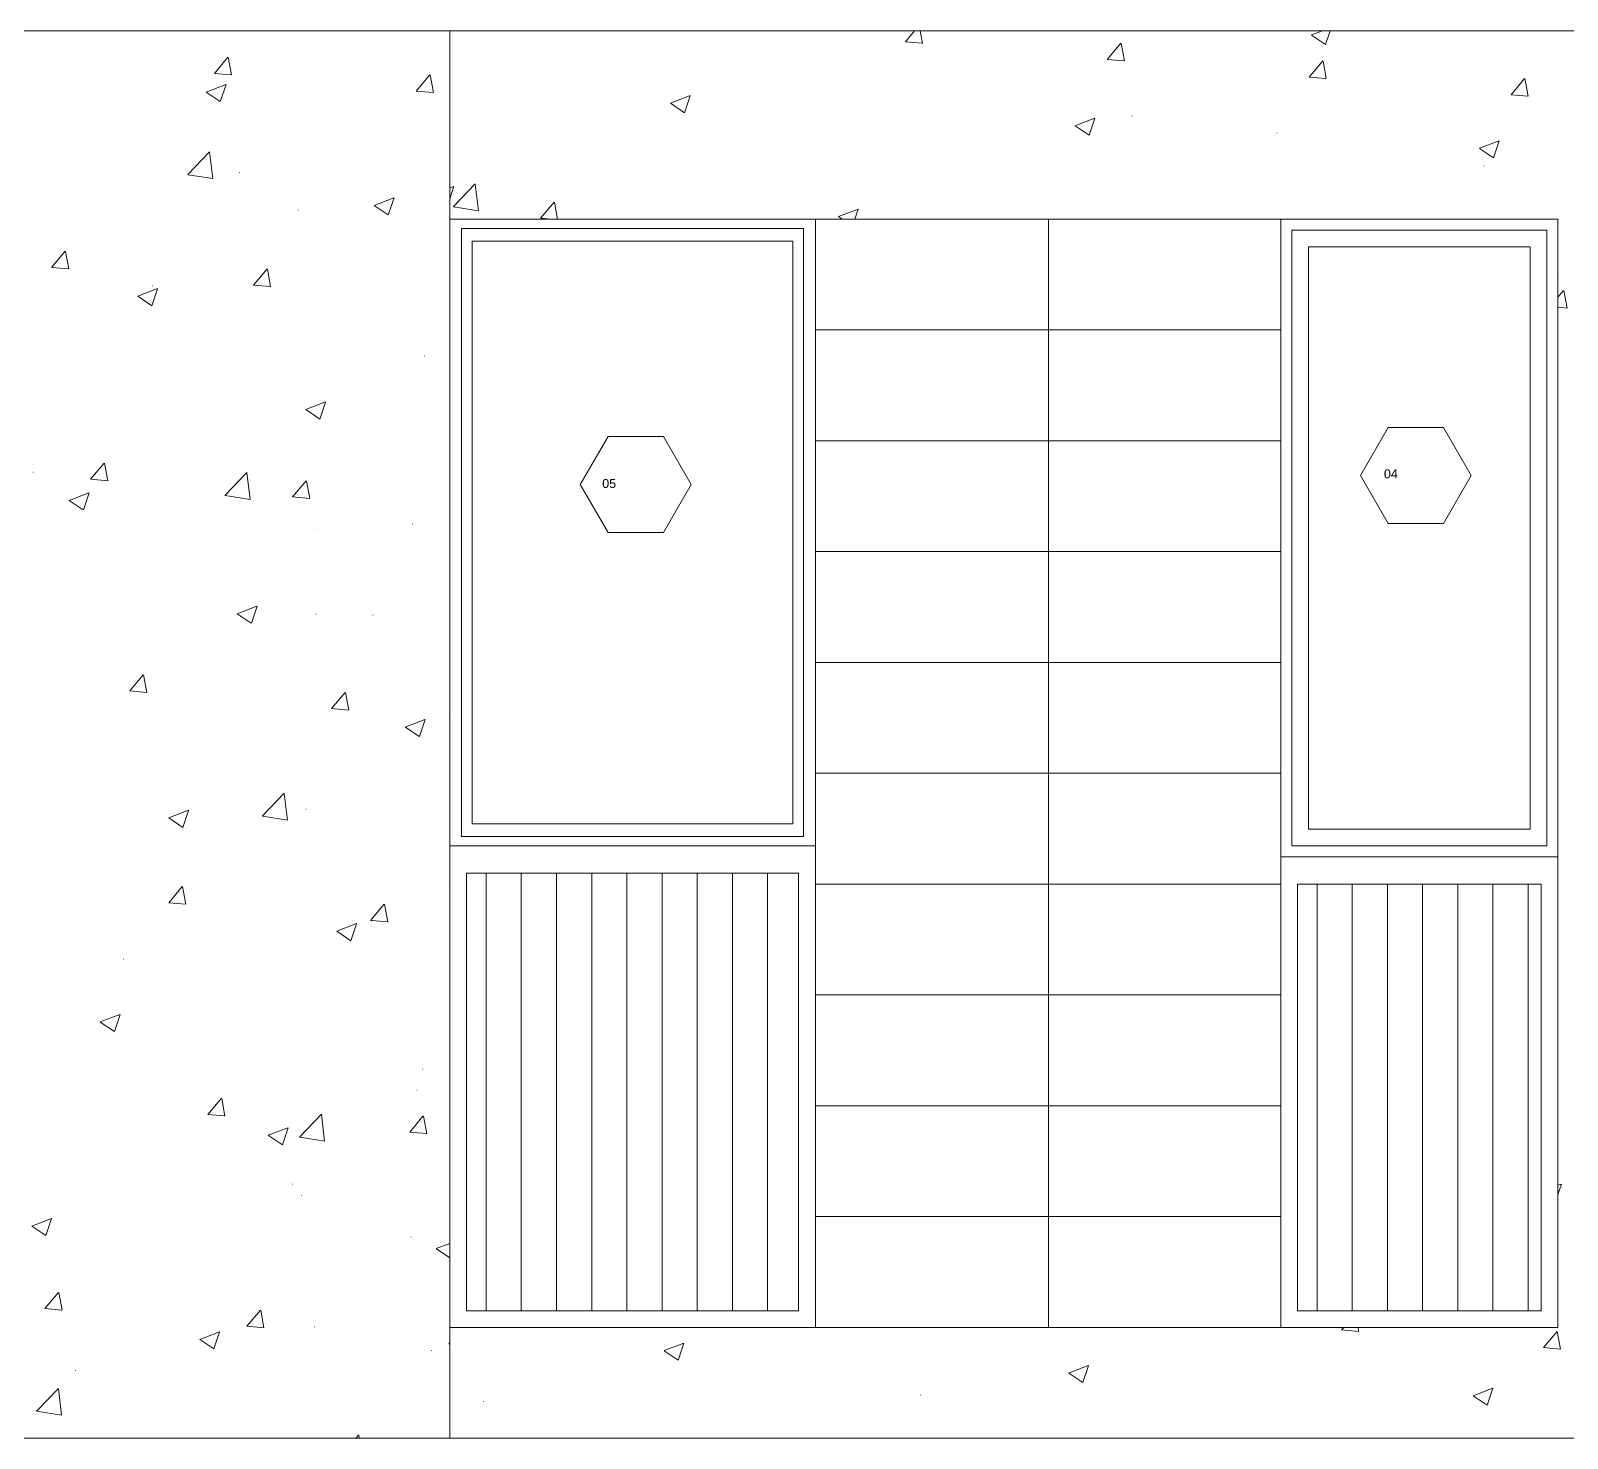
# Model space of a CAD drawing. Header units: centimetres. Extents: x -16179 to 12840, y -10704 to 3856.
# Drawn here: x 10316.7 to 10594, y -4075.6 to -3821.6 of the extents above; entities that cross this region are included whole.
import ezdxf

# ---------------------------------------------------------------- set-up
doc = ezdxf.new("R2010")
doc.units = ezdxf.units.CM
doc.header["$MEASUREMENT"] = 0
for name, color, linetype, lineweight in [('A-ELEV-MBE1_Num_Penna__7_Num_Penna__7_Num_Penna__7_Num_Penna__7_Num_Penna__7_Num_Penna__7_Num_Penna__7_Num_Penna__7_Num_Penna__7_Num_Penna__7', 7, 'Continuous', 18), ('A-ELEV-PATT_Num_Penna__8_Num_Penna__8_Num_Penna__8_Num_Penna__8_Num_Penna__8_Num_Penna__8_Num_Penna__8_Num_Penna__8_Num_Penna__8_Num_Penna__8', 8, 'Continuous', 18), ('AA - pareti sezionate_Num_Penna__7_Num_Penna__7_Num_Penna__7_Num_Penna__7_Num_Penna__7_Num_Penna__7_Num_Penna__7_Num_Penna__7_Num_Penna__7_Num_Penna__7', 7, 'Continuous', 18), ('AA - serramenti e porte_Num_Penna__4_Num_Penna__4_Num_Penna__4_Num_Penna__4_Num_Penna__4_Num_Penna__4_Num_Penna__4_Num_Penna__4_Num_Penna__4_Num_Penna__4', 4, 'Continuous', 18), ('AA pareti non sezionate_Num_Penna__2_Num_Penna__2_Num_Penna__2_Num_Penna__2_Num_Penna__2_Num_Penna__2_Num_Penna__2_Num_Penna__2_Num_Penna__2_Num_Penna__2', 2, 'Continuous', 18), ('linee sezioni frecce_Num_Penna__1_Num_Penna__255_Num_Penna__255_Num_Penna__255_Num_Penna__255_Num_Penna__255_Num_Penna__255_Num_Penna__255_Num_Penna__255_Num_Penna__255', 255, 'Continuous', 18), ('SIMBOLI FINESTRE_Num_Penna__3_Num_Penna__3_Num_Penna__3_Num_Penna__3_Num_Penna__3_Num_Penna__3_Num_Penna__3_Num_Penna__3_Num_Penna__3_Num_Penna__3', 3, 'Continuous', 18)]:
    doc.layers.add(name, color=color, linetype=linetype, lineweight=lineweight)
doc.styles.add('GENERATED_STYLE_1', font='Arial.ttf')

msp = doc.modelspace()

# ---------------------------------------------------------------- linework, layer by layer
at = {"layer": 'A-ELEV-MBE1_Num_Penna__7_Num_Penna__7_Num_Penna__7_Num_Penna__7_Num_Penna__7_Num_Penna__7_Num_Penna__7_Num_Penna__7_Num_Penna__7_Num_Penna__7', "color": 7, "linetype": 'Continuous', "lineweight": 18}
for p, q in [((10542.29, -3855.57), (10458.29, -3855.57)), ((10500.34, -4055.57), (10500.34, -3855.57)), ((10542.29, -3875.57), (10542.29, -3855.57)), ((10592.29, -4055.57), (10592.29, -3855.57)), ((10458.29, -3875.57), (10542.29, -3875.57)), ((10542.29, -3895.57), (10542.29, -3875.57)), ((10542.29, -3895.57), (10458.29, -3895.57)), ((10542.29, -3915.57), (10542.29, -3895.57)), ((10458.29, -3915.57), (10542.29, -3915.57)), ((10542.29, -3935.57), (10542.29, -3915.57)), ((10458.29, -3935.57), (10542.29, -3935.57)), ((10542.29, -3955.57), (10542.29, -3935.57)), ((10542.29, -3955.57), (10458.29, -3955.57)), ((10458.29, -3968.64), (10458.29, -4055.57)), ((10395.32, -4052.57), (10395.32, -3973.57)), ((10455.26, -3973.57), (10395.32, -3973.57)), ((10398.86, -4052.57), (10398.86, -3973.57)), ((10405.21, -4052.57), (10405.21, -3973.57)), ((10411.56, -4052.57), (10411.56, -3973.57)), ((10417.91, -4052.57), (10417.91, -3973.57)), ((10424.26, -4052.57), (10424.26, -3973.57)), ((10430.61, -4052.57), (10430.61, -3973.57)), ((10436.96, -4052.57), (10436.96, -3973.57)), ((10443.31, -4052.57), (10443.31, -3973.57)), ((10449.66, -4052.57), (10449.66, -3973.57)), ((10455.26, -3973.57), (10455.26, -4052.57)), ((10458.29, -3975.57), (10542.29, -3975.57)), ((10542.29, -3995.57), (10542.29, -3975.57)), ((10545.29, -4052.57), (10545.29, -3975.57)), ((10589.29, -3975.57), (10545.29, -3975.57)), ((10548.83, -4052.57), (10548.83, -3975.57)), ((10555.18, -4052.57), (10555.18, -3975.57)), ((10561.53, -4052.57), (10561.53, -3975.57)), ((10567.88, -4052.57), (10567.88, -3975.57)), ((10574.23, -4052.57), (10574.23, -3975.57)), ((10580.58, -4052.57), (10580.58, -3975.57)), ((10586.93, -4052.57), (10586.93, -3975.57)), ((10589.29, -3975.57), (10589.29, -4052.57)), ((10458.29, -3995.57), (10542.29, -3995.57)), ((10542.29, -4015.57), (10542.29, -3995.57)), ((10458.29, -4015.57), (10542.29, -4015.57)), ((10542.29, -4035.57), (10542.29, -4015.57)), ((10542.29, -4035.57), (10458.29, -4035.57)), ((10542.29, -4055.57), (10542.29, -4035.57)), ((10395.32, -4052.57), (10455.26, -4052.57)), ((10545.29, -4052.57), (10589.29, -4052.57)), ((10458.29, -4055.57), (10542.29, -4055.57))]:
    msp.add_line(p, q, dxfattribs=at)
at = {"layer": 'A-ELEV-PATT_Num_Penna__8_Num_Penna__8_Num_Penna__8_Num_Penna__8_Num_Penna__8_Num_Penna__8_Num_Penna__8_Num_Penna__8_Num_Penna__8_Num_Penna__8', "color": 8, "linetype": 'Continuous', "lineweight": 18}
for p, q in [((10391.32, -3822.34), (10391.33, -3822.34)), ((10474.06, -3821.61), (10474.06, -3821.61)), ((10474.52, -3823.56), (10476.19, -3821.57)), ((10474.53, -3823.57), (10477.57, -3823.83)), ((10477.61, -3823.85), (10477.19, -3821.57)), ((10502.06, -3822.78), (10502.07, -3822.78)), ((10510.96, -3826.75), (10513.41, -3823.83)), ((10514.05, -3827.03), (10513.46, -3823.85)), ((10545.48, -3822.59), (10545.48, -3822.59)), ((10547.83, -3822.34), (10549.83, -3821.57)), ((10547.84, -3822.36), (10550.36, -3824.06)), ((10550.37, -3824.06), (10551.2, -3821.57)), ((10325.58, -3825.66), (10325.58, -3825.66)), ((10328.6, -3826.13), (10328.6, -3826.13)), ((10349.82, -3829.27), (10352.27, -3826.35)), ((10352.92, -3829.55), (10352.33, -3826.36)), ((10371.29, -3826.78), (10371.3, -3826.78)), ((10444.43, -3826.69), (10444.43, -3826.69)), ((10475.68, -3826.59), (10475.68, -3826.59)), ((10503.64, -3826.73), (10503.64, -3826.73)), ((10510.97, -3826.76), (10514.01, -3827.02)), ((10522.88, -3824.2), (10522.88, -3824.2)), ((10349.83, -3829.27), (10352.87, -3829.54)), ((10386.26, -3832.46), (10388.71, -3829.54)), ((10389.36, -3832.74), (10388.77, -3829.55)), ((10490.92, -3828.41), (10490.92, -3828.41)), ((10515.85, -3827.67), (10515.86, -3827.67)), ((10547.4, -3829.94), (10549.85, -3827.02)), ((10550.48, -3830.22), (10549.9, -3827.04)), ((10579.57, -3829.05), (10579.57, -3829.05)), ((10345.63, -3830.03), (10345.64, -3830.03)), ((10348.34, -3832.64), (10351.89, -3831.27)), ((10350.89, -3834.36), (10351.92, -3831.29)), ((10386.27, -3832.46), (10389.31, -3832.73)), ((10406.95, -3832.39), (10406.95, -3832.39)), ((10414.8, -3831.78), (10414.81, -3831.78)), ((10450.02, -3829.84), (10450.02, -3829.84)), ((10547.41, -3829.94), (10550.44, -3830.21)), ((10583.84, -3833.13), (10586.28, -3830.21)), ((10586.92, -3833.41), (10586.33, -3830.22)), ((10319.55, -3833.61), (10319.56, -3833.61)), ((10348.35, -3832.66), (10350.88, -3834.36)), ((10423.93, -3833.42), (10423.94, -3833.42)), ((10432.14, -3834.66), (10435.69, -3833.29)), ((10432.15, -3834.67), (10434.68, -3836.38)), ((10434.07, -3833.53), (10434.07, -3833.53)), ((10434.68, -3836.38), (10435.71, -3833.31)), ((10439.6, -3835.16), (10439.6, -3835.16)), ((10458.84, -3832.63), (10458.84, -3832.63)), ((10461.18, -3834.68), (10461.19, -3834.68)), ((10486.23, -3832.76), (10486.23, -3832.76)), ((10553.18, -3832.86), (10553.19, -3832.86)), ((10583.84, -3833.13), (10586.88, -3833.4)), ((10376.25, -3837.26), (10376.26, -3837.26)), ((10397.55, -3837.23), (10397.55, -3837.23)), ((10426.88, -3836.84), (10426.88, -3836.84)), ((10456.6, -3837.84), (10456.61, -3837.84)), ((10488.3, -3835.83), (10488.31, -3835.83)), ((10505.14, -3838.73), (10508.7, -3837.36)), ((10507.69, -3840.44), (10508.72, -3837.37)), ((10515.42, -3836.97), (10515.43, -3836.97)), ((10527.53, -3836.12), (10527.53, -3836.12)), ((10573.55, -3835.8), (10573.56, -3835.8)), ((10357.01, -3839.79), (10357.02, -3839.79)), ((10501.44, -3839.69), (10501.45, -3839.69)), ((10505.15, -3838.74), (10507.68, -3840.44)), ((10541.59, -3840.01), (10541.6, -3840.01)), ((10542.54, -3838.12), (10542.54, -3838.12)), ((10554.31, -3838.34), (10554.32, -3838.34)), ((10564.88, -3840.37), (10564.89, -3840.37)), ((10569.66, -3839.26), (10569.66, -3839.26)), ((10344.3, -3841.47), (10344.3, -3841.47)), ((10345, -3847.53), (10348.95, -3843.41)), ((10349.52, -3848.25), (10348.95, -3843.42)), ((10394.8, -3841.06), (10394.8, -3841.06)), ((10426.98, -3842.93), (10426.98, -3842.93)), ((10475.06, -3843.5), (10475.06, -3843.5)), ((10578.15, -3842.79), (10581.71, -3841.43)), ((10578.16, -3842.81), (10580.69, -3844.51)), ((10580.69, -3844.51), (10581.72, -3841.44)), ((10327.19, -3846.01), (10327.2, -3846.01)), ((10370.68, -3843.69), (10370.68, -3843.69)), ((10385.75, -3846.27), (10385.76, -3846.27)), ((10509.51, -3844.24), (10509.52, -3844.24)), ((10535.25, -3845.45), (10535.26, -3845.45)), ((10578.95, -3845.97), (10578.96, -3845.97)), ((10345.01, -3847.55), (10349.52, -3848.25)), ((10345.02, -3846.94), (10345.02, -3846.94)), ((10354.31, -3847.16), (10354.32, -3847.16)), ((10381.43, -3848.3), (10381.44, -3848.3)), ((10397.35, -3848.02), (10397.36, -3848.02)), ((10449.4, -3846.75), (10449.4, -3846.75)), ((10477.55, -3848.44), (10477.56, -3848.44)), ((10490.27, -3846.77), (10490.28, -3846.77)), ((10318.93, -3850.52), (10318.94, -3850.52)), ((10356.13, -3851.35), (10356.13, -3851.35)), ((10378.66, -3853.09), (10382.22, -3851.73)), ((10381.21, -3854.81), (10382.24, -3851.74)), ((10392.29, -3849.95), (10393.01, -3849.68)), ((10392.29, -3851.88), (10393.03, -3849.69)), ((10392.94, -3853.36), (10396.89, -3849.23)), ((10397.46, -3854.07), (10396.9, -3849.25)), ((10423.32, -3850.33), (10423.32, -3850.33)), ((10505.63, -3850.54), (10505.63, -3850.54)), ((10552.57, -3849.77), (10552.57, -3849.77)), ((10592.27, -3851.62), (10592.28, -3851.62)), ((10337.91, -3852.83), (10337.91, -3852.83)), ((10365.02, -3853.98), (10365.03, -3853.98)), ((10378.68, -3853.11), (10381.2, -3854.81)), ((10392.95, -3853.37), (10397.46, -3854.07)), ((10396.93, -3854.14), (10396.94, -3854.14)), ((10408.7, -3855.4), (10411.15, -3852.48)), ((10411.76, -3855.57), (10411.2, -3852.5)), ((10445.47, -3852.67), (10445.48, -3852.67)), ((10462.46, -3855.11), (10466.02, -3853.75)), ((10465.42, -3855.57), (10466.03, -3853.76)), ((10526.91, -3853.03), (10526.91, -3853.03)), ((10326.5, -3856.44), (10326.51, -3856.44)), ((10362.89, -3857.3), (10362.89, -3857.3)), ((10392.14, -3855.12), (10392.15, -3855.12)), ((10408.71, -3855.4), (10410.64, -3855.57)), ((10426.23, -3855.2), (10426.24, -3855.2)), ((10462.47, -3855.12), (10463.14, -3855.57)), ((10343.65, -3859.83), (10343.65, -3859.83)), ((10320.43, -3864.29), (10322.88, -3861.37)), ((10323.53, -3864.57), (10322.94, -3861.39)), ((10330.93, -3861.5), (10330.94, -3861.5)), ((10368.3, -3862.51), (10368.31, -3862.51)), ((10370.06, -3860.6), (10370.06, -3860.6)), ((10320.45, -3864.3), (10323.48, -3864.56)), ((10344.4, -3863.85), (10344.4, -3863.85)), ((10356.87, -3867.48), (10359.32, -3864.56)), ((10359.97, -3867.76), (10359.38, -3864.58)), ((10592.41, -3865.59), (10592.41, -3865.59)), ((10318.32, -3867.43), (10318.32, -3867.43)), ((10335.98, -3869.48), (10339.53, -3868.11)), ((10338.53, -3871.2), (10339.56, -3868.13)), ((10338.67, -3867.59), (10338.68, -3867.59)), ((10356.88, -3867.49), (10359.92, -3867.75)), ((10592.29, -3869.66), (10593.33, -3868.42)), ((10593.97, -3871.62), (10593.38, -3868.44)), ((10335.99, -3869.49), (10338.52, -3871.2)), ((10317.09, -3871.83), (10317.09, -3871.83)), ((10344.21, -3872.98), (10344.21, -3872.98)), ((10381.61, -3873.11), (10381.61, -3873.11)), ((10592.29, -3871.47), (10593.93, -3871.61)), ((10371.32, -3874.12), (10371.33, -3874.12)), ((10349.52, -3877.33), (10349.53, -3877.33)), ((10369.44, -3877.51), (10369.45, -3877.51)), ((10317.57, -3881.54), (10317.57, -3881.54)), ((10330.28, -3879.87), (10330.29, -3879.87)), ((10343.78, -3880.76), (10343.79, -3880.76)), ((10387.7, -3880.28), (10387.71, -3880.28)), ((10317.7, -3884.34), (10317.7, -3884.34)), ((10358.08, -3885.37), (10358.08, -3885.37)), ((10328.45, -3890.46), (10328.45, -3890.46)), ((10366.3, -3889.93), (10369.86, -3888.57)), ((10366.32, -3889.95), (10368.84, -3891.65)), ((10368.85, -3891.65), (10369.88, -3888.58)), ((10368.24, -3893.15), (10368.25, -3893.15)), ((10380.96, -3891.47), (10380.97, -3891.47)), ((10368.82, -3894.42), (10368.83, -3894.42)), ((10334.31, -3898.94), (10334.32, -3898.94)), ((10336.16, -3897.37), (10336.17, -3897.37)), ((10343.16, -3897.68), (10343.17, -3897.68)), ((10316.92, -3899.9), (10316.93, -3899.9)), ((10317.08, -3901.25), (10317.09, -3901.25)), ((10327.48, -3902.5), (10329.93, -3899.58)), ((10330.58, -3902.78), (10329.99, -3899.6)), ((10351.73, -3905.42), (10355.69, -3901.3)), ((10356.25, -3906.14), (10355.69, -3901.31)), ((10361.43, -3900.08), (10361.44, -3900.08)), ((10388.55, -3901.23), (10388.55, -3901.23)), ((10327.49, -3902.51), (10330.53, -3902.77)), ((10363.92, -3905.69), (10366.37, -3902.77)), ((10367.02, -3905.97), (10366.43, -3902.79)), ((10317.91, -3904.61), (10317.91, -3904.61)), ((10323.62, -3906.32), (10327.17, -3904.95)), ((10323.63, -3906.33), (10326.16, -3908.04)), ((10326.17, -3908.04), (10327.2, -3904.97)), ((10345.02, -3905.76), (10345.03, -3905.76)), ((10351.74, -3905.44), (10356.26, -3906.14)), ((10363.93, -3905.7), (10366.97, -3905.96)), ((10372.14, -3906.91), (10372.15, -3906.91)), ((10386.84, -3908.97), (10386.84, -3908.97)), ((10367.6, -3911.51), (10367.6, -3911.51)), ((10368.21, -3911.33), (10368.21, -3911.33)), ((10385.6, -3910.6), (10385.61, -3910.6)), ((10342.55, -3914.59), (10342.55, -3914.59)), ((10354.88, -3913.18), (10354.88, -3913.18)), ((10322.8, -3917.4), (10322.8, -3917.4)), ((10355.98, -3915.68), (10355.98, -3915.68)), ((10326.35, -3920.77), (10326.36, -3920.77)), ((10324.21, -3924.76), (10324.21, -3924.76)), ((10351.32, -3925.9), (10351.33, -3925.9)), ((10353.94, -3926.77), (10357.5, -3925.4)), ((10356.49, -3928.49), (10357.52, -3925.42)), ((10353.95, -3926.79), (10356.48, -3928.49)), ((10367.59, -3928.25), (10367.59, -3928.25)), ((10368.15, -3926.83), (10368.16, -3926.83)), ((10373.47, -3929.01), (10373.48, -3929.01)), ((10378.44, -3927.05), (10378.45, -3927.05)), ((10338.53, -3931.92), (10338.53, -3931.92)), ((10341.93, -3931.5), (10341.93, -3931.5)), ((10354.23, -3931.54), (10354.24, -3931.54)), ((10341.52, -3933.22), (10341.52, -3933.22)), ((10334.53, -3940.71), (10336.98, -3937.8)), ((10337.63, -3941), (10337.04, -3937.81)), ((10334.54, -3940.72), (10337.58, -3940.99)), ((10370.97, -3943.9), (10373.42, -3940.98)), ((10374.06, -3944.18), (10373.48, -3941)), ((10366.97, -3945.16), (10366.97, -3945.16)), ((10370.98, -3943.91), (10374.02, -3944.17)), ((10384.26, -3947.22), (10387.82, -3945.86)), ((10386.81, -3948.94), (10387.84, -3945.87)), ((10387.55, -3944.61), (10387.56, -3944.61)), ((10392.19, -3944.82), (10392.2, -3944.82)), ((10341.31, -3948.41), (10341.32, -3948.41)), ((10384.28, -3947.24), (10386.8, -3948.94)), ((10340.87, -3951.58), (10340.87, -3951.58)), ((10357.93, -3949.7), (10357.93, -3949.7)), ((10360.11, -3949.05), (10360.11, -3949.05)), ((10328.15, -3953.25), (10328.16, -3953.25)), ((10341.43, -3951.86), (10341.44, -3951.86)), ((10368.55, -3953.01), (10368.56, -3953.01)), ((10328.3, -3954.78), (10328.31, -3954.78)), ((10325.03, -3957.54), (10325.03, -3957.54)), ((10352.14, -3958.69), (10352.15, -3958.69)), ((10358.47, -3963.32), (10362.42, -3959.19)), ((10362.99, -3964.03), (10362.42, -3959.21)), ((10379.26, -3959.83), (10379.27, -3959.83)), ((10341.58, -3963.61), (10345.14, -3962.24)), ((10344.13, -3965.33), (10345.16, -3962.26)), ((10366.35, -3962.07), (10366.36, -3962.07)), ((10340.69, -3965.32), (10340.7, -3965.32)), ((10341.59, -3963.62), (10344.12, -3965.33)), ((10358.48, -3963.33), (10362.99, -3964.04)), ((10378.83, -3964.86), (10378.83, -3964.86)), ((10391.54, -3963.18), (10391.55, -3963.18)), ((10346.74, -3969.08), (10346.75, -3969.08)), ((10327.5, -3971.62), (10327.51, -3971.62)), ((10341.58, -3978.93), (10344.03, -3976.01)), ((10344.68, -3979.21), (10344.09, -3976.02)), ((10385.45, -3974.92), (10385.46, -3974.92)), ((10392.12, -3975.17), (10392.12, -3975.17)), ((10331.33, -3977.68), (10331.33, -3977.68)), ((10341.59, -3978.93), (10344.63, -3979.2)), ((10358.44, -3978.83), (10358.45, -3978.83)), ((10365.73, -3978.98), (10365.74, -3978.98)), ((10378.29, -3981.79), (10380.47, -3979.19)), ((10381.11, -3982.39), (10380.53, -3979.21)), ((10340.08, -3982.23), (10340.08, -3982.23)), ((10355.83, -3980.01), (10355.83, -3980.01)), ((10378.02, -3982.11), (10378.29, -3981.79)), ((10378.03, -3982.12), (10378.29, -3982.14)), ((10378.29, -3982.14), (10381.06, -3982.39)), ((10385.56, -3979.98), (10385.57, -3979.98)), ((10365.46, -3984.89), (10365.47, -3984.89)), ((10371.9, -3984.06), (10375.46, -3982.69)), ((10371.92, -3984.08), (10374.44, -3985.78)), ((10374.45, -3985.78), (10375.48, -3982.71)), ((10378.18, -3983.22), (10378.19, -3983.22)), ((10326.2, -3985.09), (10326.21, -3985.09)), ((10333.38, -3989.12), (10333.39, -3989.12)), ((10368, -3991.16), (10368.01, -3991.16)), ((10391.5, -3992.08), (10391.51, -3992.08)), ((10365.12, -3995.89), (10365.12, -3995.89)), ((10338.38, -3996.25), (10338.38, -3996.25)), ((10329.22, -4000.44), (10332.78, -3999.08)), ((10329.23, -4000.46), (10331.76, -4002.16)), ((10331.77, -4002.16), (10332.8, -3999.1)), ((10339.46, -3999.14), (10339.46, -3999.14)), ((10384.06, -4000.72), (10384.06, -4000.72)), ((10321.43, -4003.64), (10321.44, -4003.64)), ((10364.82, -4003.26), (10364.82, -4003.26)), ((10348.55, -4004.79), (10348.56, -4004.79)), ((10352.1, -4004.93), (10352.1, -4004.93)), ((10375.67, -4005.93), (10375.67, -4005.93)), ((10320.02, -4009.15), (10320.02, -4009.15)), ((10387.4, -4008.94), (10387.41, -4008.94)), ((10390.88, -4008.99), (10390.89, -4008.99)), ((10332.14, -4010.47), (10332.15, -4010.47)), ((10359.26, -4011.61), (10359.27, -4011.61)), ((10348.63, -4017.14), (10351.08, -4014.22)), ((10351.72, -4017.42), (10351.14, -4014.23)), ((10357.78, -4014.02), (10357.78, -4014.02)), ((10364.5, -4012.8), (10364.5, -4012.8)), ((10386.38, -4012.76), (10386.39, -4012.76)), ((10338.84, -4016.05), (10338.84, -4016.05)), ((10348.64, -4017.14), (10351.68, -4017.41)), ((10365.2, -4021.21), (10369.16, -4017.09)), ((10369.72, -4021.93), (10369.16, -4017.1)), ((10385.07, -4020.32), (10387.52, -4017.41)), ((10388.16, -4020.61), (10387.57, -4017.42)), ((10328.15, -4019.11), (10328.16, -4019.11)), ((10359.54, -4020.9), (10363.1, -4019.53)), ((10359.56, -4020.91), (10362.08, -4022.62)), ((10362.09, -4022.62), (10363.12, -4019.55)), ((10370.69, -4020.76), (10370.7, -4020.76)), ((10385.08, -4020.33), (10388.11, -4020.6)), ((10351.45, -4023.29), (10351.46, -4023.29)), ((10365.21, -4021.23), (10369.73, -4021.93)), ((10338.74, -4024.97), (10338.74, -4024.97)), ((10390.27, -4025.9), (10390.27, -4025.9)), ((10338.45, -4030.61), (10338.45, -4030.61)), ((10363.88, -4029.71), (10363.89, -4029.71)), ((10365.56, -4031.76), (10365.57, -4031.76)), ((10592.29, -4029.92), (10592.91, -4029.69)), ((10592.29, -4031.59), (10592.93, -4029.7)), ((10338.22, -4032.96), (10338.23, -4032.96)), ((10316.86, -4037.28), (10320.42, -4035.92)), ((10316.87, -4037.3), (10319.4, -4039)), ((10319.41, -4039), (10320.44, -4035.93)), ((10389.41, -4036.57), (10389.42, -4036.57)), ((10385.3, -4039.25), (10385.31, -4039.25)), ((10389.86, -4041.35), (10392.29, -4040.42)), ((10357.33, -4040.8), (10357.33, -4040.8)), ((10389.65, -4042.81), (10389.65, -4042.81)), ((10389.88, -4041.37), (10392.29, -4042.99)), ((10325.37, -4045), (10325.38, -4045)), ((10338.09, -4043.33), (10338.09, -4043.33)), ((10355.68, -4044.34), (10355.68, -4044.34)), ((10363.26, -4046.62), (10363.27, -4046.62)), ((10319.24, -4052.16), (10321.69, -4049.24)), ((10322.34, -4052.44), (10321.75, -4049.26)), ((10326.05, -4049.42), (10326.06, -4049.42)), ((10337.6, -4049.87), (10337.61, -4049.87)), ((10319.25, -4052.17), (10322.29, -4052.43)), ((10355.68, -4055.35), (10358.13, -4052.43)), ((10358.77, -4055.63), (10358.19, -4052.45)), ((10328.55, -4056.57), (10328.56, -4056.57)), ((10347.18, -4057.73), (10350.74, -4056.37)), ((10349.73, -4059.46), (10350.76, -4056.39)), ((10355.69, -4055.35), (10358.73, -4055.62)), ((10367.85, -4055.49), (10367.86, -4055.49)), ((10376.05, -4056.61), (10376.05, -4056.61)), ((10388.76, -4054.93), (10388.77, -4054.93)), ((10426.55, -4056.2), (10426.55, -4056.2)), ((10519.5, -4055.96), (10519.5, -4055.96)), ((10553.25, -4056.02), (10553.63, -4055.57)), ((10553.26, -4056.02), (10556.3, -4056.29)), ((10556.34, -4056.3), (10556.2, -4055.57)), ((10589.69, -4059.21), (10592.14, -4056.29)), ((10592.77, -4059.49), (10592.19, -4056.31)), ((10347.2, -4057.75), (10349.72, -4059.46)), ((10355.67, -4057.72), (10355.68, -4057.72)), ((10382.79, -4058.86), (10382.79, -4058.86)), ((10389.03, -4059.72), (10389.04, -4059.72)), ((10392.11, -4058.54), (10392.29, -4058.32)), ((10392.13, -4058.54), (10392.29, -4058.56)), ((10407.31, -4058.73), (10407.31, -4058.73)), ((10416.3, -4058.78), (10416.31, -4058.78)), ((10430.98, -4059.75), (10434.54, -4058.39)), ((10430.99, -4059.77), (10433.52, -4061.47)), ((10433.52, -4061.47), (10434.55, -4058.4)), ((10493.41, -4059.54), (10493.42, -4059.54)), ((10541.26, -4059.38), (10541.27, -4059.38)), ((10589.7, -4059.21), (10592.73, -4059.48)), ((10591.96, -4058.57), (10591.96, -4058.57)), ((10338.23, -4060.57), (10338.23, -4060.57)), ((10343.96, -4060.83), (10343.97, -4060.83)), ((10394.59, -4060.41), (10394.6, -4060.41)), ((10503.99, -4063.82), (10507.54, -4062.46)), ((10506.53, -4065.54), (10507.56, -4062.47)), ((10522.02, -4061.91), (10522.03, -4061.91)), ((10324.72, -4063.36), (10324.73, -4063.36)), ((10339.26, -4063.39), (10339.27, -4063.39)), ((10362.65, -4063.53), (10362.65, -4063.53)), ((10366.38, -4064.54), (10366.39, -4064.54)), ((10467.03, -4063.34), (10467.03, -4063.34)), ((10504, -4063.83), (10506.53, -4065.54)), ((10509.31, -4063.58), (10509.31, -4063.58)), ((10562.33, -4063.66), (10562.34, -4063.66)), ((10317.72, -4070.7), (10321.68, -4066.57)), ((10322.24, -4071.41), (10321.68, -4066.59)), ((10336.99, -4066.79), (10336.99, -4066.79)), ((10441.37, -4066.6), (10441.37, -4066.6)), ((10477.22, -4067.81), (10477.23, -4067.81)), ((10570.92, -4065.81), (10570.93, -4065.81)), ((10576.99, -4067.89), (10580.55, -4066.52)), ((10577, -4067.9), (10579.53, -4069.61)), ((10579.54, -4069.61), (10580.57, -4066.54)), ((10317.73, -4070.71), (10322.25, -4071.41)), ((10398.41, -4068.91), (10398.42, -4068.91)), ((10415.29, -4070.17), (10415.29, -4070.17)), ((10425.53, -4070.05), (10425.54, -4070.05)), ((10457.98, -4070.34), (10457.99, -4070.34)), ((10532.71, -4068.74), (10532.71, -4068.74)), ((10544.54, -4069.62), (10544.54, -4069.62)), ((10387.25, -4073.27), (10387.26, -4073.27)), ((10445.27, -4072.01), (10445.27, -4072.01)), ((10452.65, -4071.2), (10452.66, -4071.2)), ((10479.77, -4072.35), (10479.77, -4072.35)), ((10506.89, -4073.49), (10506.89, -4073.49)), ((10518.88, -4072.87), (10518.88, -4072.87)), ((10572.7, -4073.51), (10572.7, -4073.51)), ((10591.94, -4070.98), (10591.94, -4070.98)), ((10375.32, -4075.57), (10375.89, -4074.98)), ((10375.4, -4074.97), (10375.41, -4074.97)), ((10375.96, -4075.57), (10375.89, -4074.99)), ((10503.08, -4073.83), (10503.09, -4073.83)), ((10534, -4074.64), (10534.01, -4074.64)), ((10559.98, -4075.19), (10559.99, -4075.19)), ((10574.51, -4074.81), (10574.51, -4074.81))]:
    msp.add_line(p, q, dxfattribs=at)
at = {"layer": 'AA - pareti sezionate_Num_Penna__7_Num_Penna__7_Num_Penna__7_Num_Penna__7_Num_Penna__7_Num_Penna__7_Num_Penna__7_Num_Penna__7_Num_Penna__7_Num_Penna__7', "color": 7, "linetype": 'Continuous', "lineweight": 18}
msp.add_line((11042.38, -4075.57), (10041.59, -4075.57), dxfattribs=at)
at = {"layer": 'AA - serramenti e porte_Num_Penna__4_Num_Penna__4_Num_Penna__4_Num_Penna__4_Num_Penna__4_Num_Penna__4_Num_Penna__4_Num_Penna__4_Num_Penna__4_Num_Penna__4', "color": 4, "linetype": 'Continuous', "lineweight": 18}
for p, q in [((10392.29, -3855.57), (10458.29, -3855.56)), ((10394.44, -3966.97), (10394.44, -3857.24)), ((10394.44, -3857.24), (10456.15, -3857.24)), ((10456.15, -3966.97), (10456.15, -3857.24)), ((10458.29, -3968.64), (10458.29, -3855.57)), ((10542.29, -3855.57), (10592.29, -3855.57)), ((10542.29, -4055.57), (10542.29, -3855.57)), ((10542.29, -3855.57), (10592.29, -3855.57)), ((10592.29, -3855.57), (10592.29, -3970.64)), ((10396.35, -3964.67), (10396.35, -3859.54)), ((10396.35, -3859.54), (10454.23, -3859.54)), ((10454.23, -3964.67), (10454.23, -3859.54)), ((10590.29, -3857.57), (10544.29, -3857.57)), ((10544.29, -3857.57), (10544.29, -3968.64)), ((10590.29, -3857.57), (10590.29, -3968.64)), ((10587.29, -3860.57), (10547.29, -3860.57)), ((10547.29, -3860.57), (10547.29, -3965.64)), ((10587.29, -3860.57), (10587.29, -3965.64)), ((10542.29, -3975.57), (10542.29, -3955.57)), ((10454.23, -3964.67), (10396.35, -3964.67)), ((10456.15, -3966.97), (10394.44, -3966.97)), ((10587.29, -3965.64), (10547.29, -3965.64)), ((10458.29, -3968.64), (10392.32, -3968.64)), ((10592.29, -3970.64), (10542.29, -3970.64)), ((10590.29, -3968.64), (10544.29, -3968.64)), ((10458.29, -4055.57), (10392.32, -4055.57)), ((10592.2, -4055.57), (10542.29, -4055.57))]:
    msp.add_line(p, q, dxfattribs=at)
at = {"layer": 'AA pareti non sezionate_Num_Penna__2_Num_Penna__2_Num_Penna__2_Num_Penna__2_Num_Penna__2_Num_Penna__2_Num_Penna__2_Num_Penna__2_Num_Penna__2_Num_Penna__2', "color": 2, "linetype": 'Continuous', "lineweight": 18}
for p, q in [((10047.09, -3821.57), (10992.38, -3821.57)), ((10392.29, -4075.57), (10392.29, -3821.57))]:
    msp.add_line(p, q, dxfattribs=at)
at = {"layer": 'linee sezioni frecce_Num_Penna__1_Num_Penna__255_Num_Penna__255_Num_Penna__255_Num_Penna__255_Num_Penna__255_Num_Penna__255_Num_Penna__255_Num_Penna__255_Num_Penna__255', "color": 255, "linetype": 'Continuous', "lineweight": 18}
for p, q in [((10392.29, -3855.57), (10392.29, -3968.64)), ((10592.29, -3855.57), (10592.29, -3970.64)), ((10592.29, -3860.57), (10592.29, -3965.64))]:
    msp.add_line(p, q, dxfattribs=at)
at = {"layer": 'SIMBOLI FINESTRE_Num_Penna__3_Num_Penna__3_Num_Penna__3_Num_Penna__3_Num_Penna__3_Num_Penna__3_Num_Penna__3_Num_Penna__3_Num_Penna__3_Num_Penna__3', "color": 3, "linetype": 'Continuous', "lineweight": 18}
for p, q in [((10561.64, -3893.19), (10556.64, -3901.85)), ((10571.64, -3893.19), (10561.64, -3893.19)), ((10576.64, -3901.85), (10571.64, -3893.19)), ((10420.86, -3894.78), (10415.86, -3903.44)), ((10430.86, -3894.78), (10420.86, -3894.78)), ((10435.86, -3903.44), (10430.86, -3894.78)), ((10415.86, -3903.44), (10420.86, -3912.1)), ((10430.86, -3912.1), (10435.86, -3903.44)), ((10556.64, -3901.85), (10561.64, -3910.51)), ((10571.64, -3910.51), (10576.64, -3901.85)), ((10420.86, -3912.1), (10430.86, -3912.1)), ((10561.64, -3910.51), (10571.64, -3910.51))]:
    msp.add_line(p, q, dxfattribs=at)

# ---------------------------------------------------------------- texts
at = {"layer": 'SIMBOLI FINESTRE_Num_Penna__3_Num_Penna__3_Num_Penna__3_Num_Penna__3_Num_Penna__3_Num_Penna__3_Num_Penna__3_Num_Penna__3_Num_Penna__3_Num_Penna__3', "color": 3, "linetype": 'Continuous', "lineweight": 18, "char_height": 1.615, "attachment_point": 7, "rotation": 359.8326, "style": 'GENERATED_STYLE_1'}
for s, insert in [('\\A1;04', (10560.89, -3902.36)), ('\\A1;05', (10419.81, -3904.11))]:
    msp.add_mtext(s, dxfattribs=dict(at, insert=insert))

doc.saveas('drawing.dxf')
